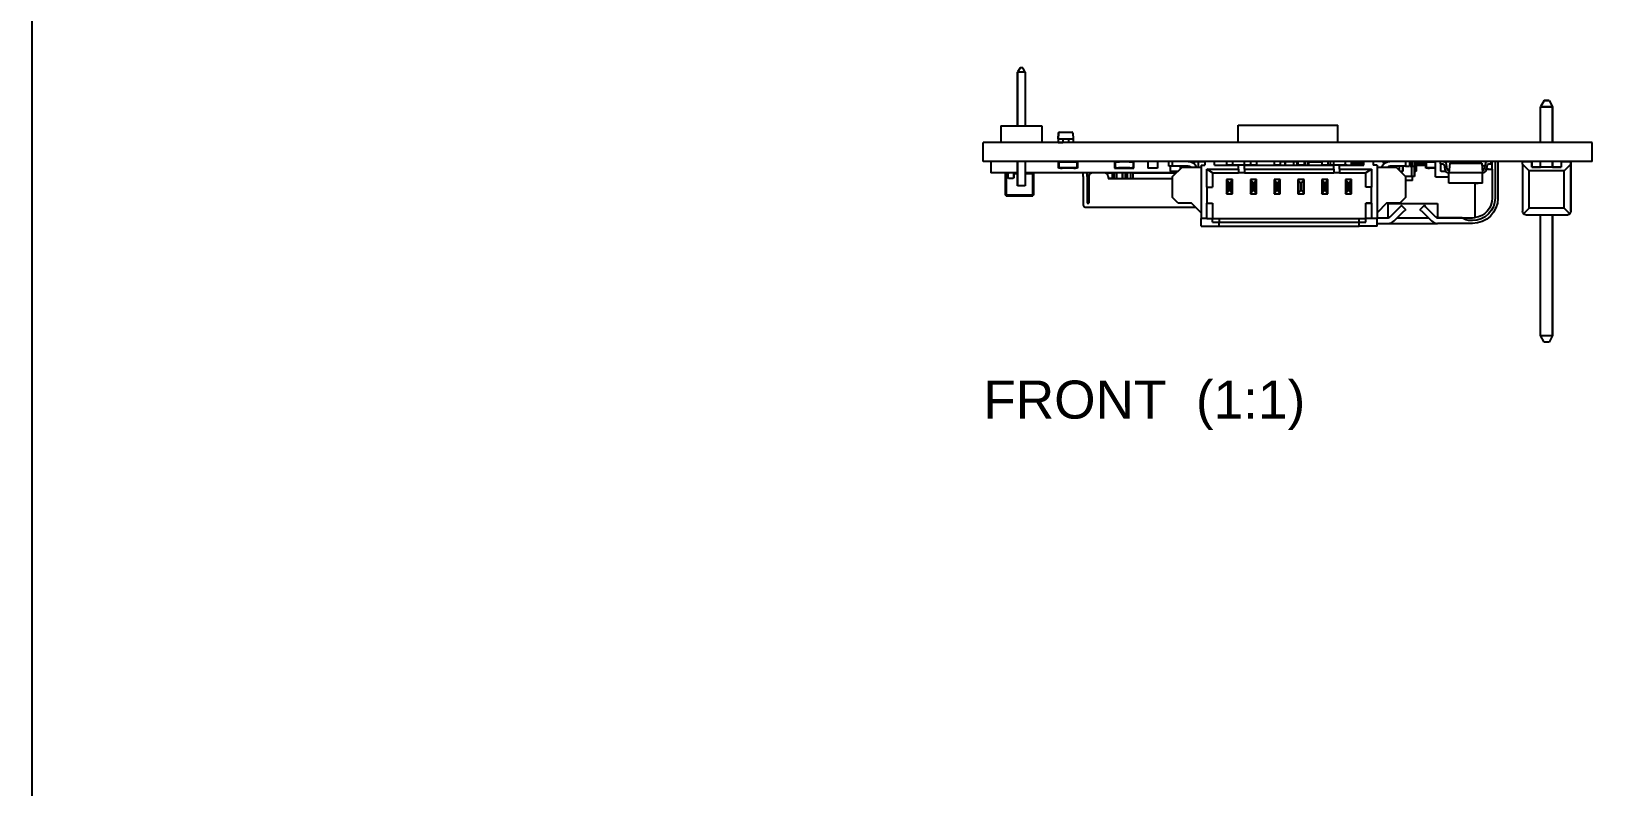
# Model space of a CAD drawing. Header units: millimetres. Extents: x -50 to 227, y -72 to 118.
# Drawn here: x -50 to 33.5, y -14 to 25.6 of the extents above; entities that cross this region are included whole.
import ezdxf

# ---------------------------------------------------------------- set-up
doc = ezdxf.new("R2010")
doc.units = ezdxf.units.MM
for name, color, linetype in [('LABELS', 7, 'Continuous'), ('SHEET_A4', 7, 'Continuous'), ('VISIBLE', 7, 'Continuous')]:
    doc.layers.add(name, color=color, linetype=linetype)
doc.styles.get("Standard").update_dxf_attribs({"font": 'arial.ttf'})

msp = doc.modelspace()

# ---------------------------------------------------------------- linework, layer by layer
at = {"layer": 'SHEET_A4'}
msp.add_lwpolyline([(-50, -72), (227, -72), (227, 118), (-50, 118)], close=True, dxfattribs=at)
at = {"layer": 'VISIBLE'}
for points in [[(1.928, 23.678), (1.796, 23.449)], [(1.928, 23.678), (1.796, 23.449)], [(1.928, 23.678), (1.796, 23.449)], [(1.928, 23.678), (1.796, 23.449)], [(1.928, 23.678), (1.796, 23.449)], [(1.928, 23.678), (1.796, 23.449)], [(1.928, 23.678), (1.796, 23.449)], [(1.928, 23.678), (1.796, 23.449)], [(1.928, 23.678), (1.796, 23.449)], [(1.796, 23.449), (1.796, 20.63)], [(1.796, 23.449), (1.796, 20.63)], [(1.796, 23.449), (1.796, 20.63)], [(1.796, 23.449), (1.796, 20.63)], [(1.796, 23.449), (1.796, 20.63)], [(1.796, 23.449), (1.796, 20.63)], [(1.796, 23.449), (1.796, 20.63)], [(1.796, 23.449), (1.796, 20.63)], [(1.796, 20.63), (1.796, 23.449)], [(2.203, 23.449), (1.796, 23.449)], [(1.796, 23.449), (1.796, 23.449)], [(2.071, 23.678), (1.928, 23.678)], [(2.203, 23.449), (2.071, 23.678)], [(2.203, 23.449), (2.203, 20.63)], [(29.475, 21.965), (29.285, 21.625)], [(29.475, 21.965), (29.725, 21.965)], [(29.475, 21.965), (29.725, 21.965)], [(29.475, 21.965), (29.725, 21.965)], [(29.475, 21.965), (29.725, 21.965)], [(29.475, 21.965), (29.725, 21.965)], [(29.475, 21.965), (29.725, 21.965)], [(29.475, 21.965), (29.725, 21.965)], [(29.725, 21.965), (29.475, 21.965)], [(29.725, 21.965), (29.915, 21.625)], [(29.285, 21.625), (29.285, 21.625)], [(29.285, 21.625), (29.915, 21.625)], [(29.285, 21.625), (29.285, 21.625)], [(29.285, 21.625), (29.285, 21.625)], [(29.285, 21.625), (29.915, 21.625)], [(29.285, 21.625), (29.285, 21.625)], [(29.285, 21.625), (29.285, 21.625)], [(29.285, 21.625), (29.285, 21.625)], [(29.285, 21.625), (29.285, 21.625)], [(29.285, 21.625), (29.285, 21.625)], [(29.285, 21.625), (29.285, 21.625)], [(29.285, 21.625), (29.285, 21.625)], [(29.285, 21.625), (29.285, 21.625)], [(29.285, 21.625), (29.285, 21.625)], [(29.285, 21.625), (29.285, 21.625)], [(29.285, 21.625), (29.915, 21.625)], [(29.285, 21.625), (29.285, 21.625)], [(29.285, 19.766), (29.285, 21.625)], [(29.285, 21.625), (29.285, 21.625)], [(29.285, 21.625), (29.285, 21.625)], [(29.915, 21.625), (29.285, 21.625)], [(29.915, 21.625), (29.915, 21.625)], [(29.915, 19.766), (29.915, 21.625)], [(29.915, 19.766), (29.915, 21.625)], [(29.915, 21.625), (29.915, 21.625)], [(29.915, 19.766), (29.915, 21.625)], [(29.915, 19.766), (29.915, 21.625)], [(29.915, 21.625), (29.915, 21.625)], [(29.915, 19.766), (29.915, 21.625)], [(29.915, 19.766), (29.915, 21.625)], [(29.915, 21.625), (29.915, 21.625)], [(29.915, 19.766), (29.915, 21.625)], [(29.915, 19.766), (29.915, 21.625)], [(29.915, 21.625), (29.915, 21.625)], [(29.915, 19.766), (29.915, 21.625)], [(29.915, 19.766), (29.915, 21.625)], [(29.915, 21.625), (29.915, 21.625)], [(29.915, 19.766), (29.915, 21.625)], [(29.915, 19.766), (29.915, 21.625)], [(29.915, 21.625), (29.915, 21.625)], [(29.915, 19.766), (29.915, 21.625)], [(29.915, 19.766), (29.915, 21.625)], [(29.915, 21.625), (29.915, 19.766)], [(29.915, 21.625), (29.915, 21.625)], [(29.915, 21.625), (29.915, 19.766)], [(0.92, 20.63), (3.079, 20.63)], [(0.92, 20.63), (0.92, 19.766)], [(3.079, 20.63), (3.079, 19.766)], [(3.952, 20.25), (3.925, 19.946)], [(3.925, 19.946), (3.952, 20.25)], [(4.001, 20.296), (3.968, 20.283), (3.952, 20.25)], [(3.952, 20.25), (3.968, 20.283), (4.001, 20.296)], [(4.001, 20.296), (4.649, 20.296)], [(4.698, 20.25), (4.682, 20.283), (4.649, 20.296)], [(4.698, 20.25), (4.725, 19.946)], [(13.391, 19.766), (13.391, 20.666)], [(13.391, 20.666), (13.391, 20.666)], [(13.391, 20.666), (18.625, 20.666)], [(18.625, 19.766), (18.625, 20.666)], [(0, 18.765), (0, 19.766)], [(32, 19.766), (0, 19.766)], [(3.925, 19.946), (4.075, 19.946)], [(3.925, 19.946), (3.925, 19.766)], [(3.925, 19.766), (3.975, 19.766)], [(3.975, 19.766), (4.075, 19.766)], [(4.075, 19.946), (4.175, 19.946)], [(4.075, 19.766), (4.175, 19.766)], [(4.175, 19.946), (4.175, 19.766)], [(4.175, 19.946), (4.179, 19.946), (4.19, 19.946), (4.208, 19.946), (4.231, 19.946), (4.26, 19.946), (4.292, 19.946), (4.325, 19.946), (4.358, 19.946), (4.39, 19.946), (4.418, 19.946), (4.442, 19.946), (4.46, 19.946), (4.471, 19.946), (4.475, 19.946)], [(4.475, 19.946), (4.575, 19.946)], [(4.475, 19.946), (4.475, 19.766)], [(4.575, 19.946), (4.725, 19.946)], [(4.725, 19.946), (4.725, 19.766)], [(4.725, 19.946), (4.725, 19.946)], [(32, 18.765), (32, 19.766)], [(32, 18.765), (0, 18.765)], [(0.395, 18.765), (0.395, 18.165)], [(1.796, 18.765), (1.796, 17.48)], [(1.796, 18.765), (1.796, 17.48)], [(1.796, 18.765), (1.796, 17.48)], [(1.796, 18.765), (1.796, 17.48)], [(1.796, 18.765), (1.796, 17.48)], [(1.796, 18.765), (1.796, 17.48)], [(1.796, 18.765), (1.796, 17.48)], [(1.796, 18.765), (1.796, 17.48)], [(1.796, 17.48), (1.796, 18.765)], [(2.203, 18.765), (2.203, 17.48)], [(3.95, 18.415), (3.95, 18.765)], [(3.95, 18.765), (4.2, 18.765)], [(4.05, 18.415), (3.95, 18.415)], [(3.97, 18.435), (3.97, 18.745)], [(3.97, 18.745), (4.93, 18.745)], [(4.2, 18.745), (3.97, 18.745)], [(3.97, 18.745), (3.97, 18.435)], [(4.93, 18.435), (3.97, 18.435)], [(3.97, 18.435), (4.05, 18.435)], [(4.05, 18.435), (4.05, 18.415)], [(4.05, 18.415), (4.15, 18.415)], [(4.15, 18.435), (4.75, 18.435)], [(4.15, 18.435), (4.15, 18.415)], [(4.75, 18.415), (4.15, 18.415)], [(4.2, 18.765), (4.2, 18.745)], [(4.7, 18.765), (4.95, 18.765)], [(4.7, 18.745), (4.7, 18.765)], [(4.93, 18.745), (4.7, 18.745)], [(4.75, 18.435), (4.75, 18.415)], [(4.75, 18.415), (4.85, 18.415)], [(4.85, 18.435), (4.93, 18.435)], [(4.85, 18.435), (4.85, 18.415)], [(4.95, 18.415), (4.85, 18.415)], [(4.93, 18.745), (4.93, 18.435)], [(4.93, 18.435), (4.93, 18.745)], [(4.95, 18.765), (4.95, 18.415)], [(6.905, 18.765), (6.9, 18.765)], [(6.9, 18.765), (6.9, 18.415)], [(6.9, 18.415), (6.905, 18.415)], [(7.155, 18.765), (6.905, 18.765)], [(6.905, 18.765), (6.905, 18.415)], [(6.905, 18.415), (7.005, 18.415)], [(7.885, 18.745), (6.925, 18.745)], [(6.925, 18.745), (6.925, 18.435)], [(6.925, 18.435), (6.925, 18.745)], [(6.925, 18.745), (7.155, 18.745)], [(6.925, 18.435), (7.885, 18.435)], [(7.005, 18.435), (6.925, 18.435)], [(7.005, 18.435), (7.005, 18.415)], [(7.005, 18.435), (7.005, 18.415)], [(7.005, 18.415), (7.105, 18.415)], [(7.1, 18.415), (7.105, 18.415)], [(7.705, 18.435), (7.105, 18.435)], [(7.105, 18.435), (7.105, 18.415)], [(7.105, 18.415), (7.705, 18.415)], [(7.155, 18.745), (7.155, 18.765)], [(7.655, 18.765), (7.65, 18.765)], [(7.65, 18.765), (7.65, 18.745)], [(7.905, 18.765), (7.655, 18.765)], [(7.655, 18.765), (7.655, 18.745)], [(7.655, 18.745), (7.885, 18.745)], [(7.705, 18.435), (7.705, 18.415)], [(7.705, 18.435), (7.705, 18.415)], [(7.705, 18.415), (7.805, 18.415)], [(7.8, 18.415), (7.805, 18.415)], [(7.805, 18.435), (7.805, 18.415)], [(7.885, 18.435), (7.805, 18.435)], [(7.805, 18.415), (7.905, 18.415)], [(7.885, 18.435), (7.885, 18.745)], [(7.885, 18.745), (7.885, 18.435)], [(7.905, 18.415), (7.905, 18.765)], [(8.65, 18.765), (8.65, 18.415)], [(9.15, 18.765), (8.65, 18.765)], [(9.15, 18.415), (8.65, 18.415)], [(9.15, 18.765), (9.15, 18.745)], [(9.15, 18.765), (9.15, 18.415)], [(9.15, 18.745), (9.15, 18.435)], [(9.15, 18.435), (9.15, 18.415)], [(9.15, 18.435), (9.15, 18.415)], [(9.742, 18.515), (9.742, 18.765)], [(9.942, 18.515), (9.742, 18.515)], [(9.838, 18.253), (9.838, 18.515)], [(9.942, 18.515), (9.942, 18.765)], [(10.767, 18.515), (9.942, 18.515)], [(9.942, 17.965), (10.442, 18.465)], [(10.362, 18.385), (10.362, 18.515)], [(10.362, 18.515), (10.362, 18.385)], [(10.362, 18.515), (10.362, 18.385)], [(10.362, 18.385), (10.362, 18.515)], [(10.442, 18.465), (11.442, 18.465)], [(10.9, 18.465), (10.838, 18.502), (10.767, 18.515)], [(10.768, 18.765), (10.904, 18.744), (11.028, 18.682), (11.126, 18.587), (11.192, 18.465)], [(11.112, 18.765), (11.1, 18.753)], [(11.1, 18.618), (11.1, 18.753)], [(11.288, 18.765), (11.112, 18.765)], [(11.112, 18.765), (11.288, 18.765)], [(11.288, 18.765), (11.3, 18.753)], [(11.3, 18.753), (11.288, 18.765)], [(11.3, 18.753), (11.642, 18.753)], [(11.3, 18.465), (11.3, 18.753)], [(11.442, 18.565), (11.442, 15.765)], [(11.442, 18.565), (11.642, 18.565)], [(11.642, 18.765), (11.642, 18.565)], [(11.742, 17.415), (11.742, 18.365)], [(12.042, 18.165), (11.742, 18.365)], [(11.742, 18.365), (13.417, 18.365)], [(12.782, 18.765), (12.142, 18.765)], [(12.142, 18.565), (12.142, 18.765)], [(12.142, 18.565), (13.417, 18.565)], [(12.35, 18.765), (12.35, 18.765)], [(12.35, 18.765), (12.35, 18.765)], [(12.35, 18.765), (12.35, 18.765)], [(12.782, 18.765), (12.782, 18.565)], [(12.782, 18.565), (12.782, 18.565)], [(13.102, 18.565), (12.782, 18.565)], [(14.117, 18.565), (13.017, 18.565)], [(13.017, 18.565), (13.017, 18.565)], [(13.725, 18.765), (13.102, 18.765)], [(13.102, 18.765), (13.102, 18.565)], [(13.417, 18.365), (13.417, 18.565)], [(13.417, 18.365), (13.417, 18.165)], [(13.717, 18.365), (13.717, 18.565)], [(13.717, 18.565), (18.417, 18.565)], [(13.717, 18.365), (18.417, 18.365)], [(13.717, 18.365), (13.717, 18.165)], [(13.725, 18.565), (13.725, 18.765)], [(13.725, 18.565), (13.725, 18.765)], [(14.032, 18.765), (14.032, 18.565)], [(14.352, 18.565), (14.032, 18.565)], [(14.117, 18.565), (14.117, 18.565)], [(14.352, 18.765), (14.352, 18.565)], [(14.352, 18.565), (14.352, 18.565)], [(15.282, 18.765), (15.282, 18.565)], [(15.282, 18.565), (15.282, 18.565)], [(15.602, 18.565), (15.282, 18.565)], [(15.602, 18.765), (15.85, 18.765)], [(15.85, 18.765), (15.602, 18.765)], [(15.602, 18.765), (15.602, 18.565)], [(15.602, 18.565), (15.602, 18.565)], [(15.85, 18.765), (15.862, 18.753)], [(15.85, 18.765), (15.862, 18.753)], [(15.862, 18.753), (15.85, 18.765)], [(15.862, 18.753), (15.85, 18.765)], [(15.862, 18.753), (15.862, 18.565)], [(15.862, 18.565), (15.862, 18.753)], [(15.862, 18.565), (15.862, 18.753)], [(15.862, 18.753), (15.862, 18.565)], [(15.862, 18.753), (16.3, 18.753)], [(16.125, 18.765), (16.375, 18.765)], [(16.125, 18.753), (16.125, 18.765)], [(16.262, 18.765), (16.25, 18.753)], [(16.25, 18.753), (16.262, 18.765)], [(16.262, 18.765), (16.438, 18.765)], [(16.312, 18.765), (16.3, 18.753)], [(16.3, 18.753), (16.3, 18.565)], [(16.488, 18.765), (16.312, 18.765)], [(16.312, 18.765), (16.488, 18.765)], [(16.488, 18.765), (16.312, 18.765)], [(16.312, 18.765), (16.488, 18.765)], [(16.438, 18.765), (16.438, 18.765)], [(16.488, 18.765), (16.5, 18.753)], [(16.5, 18.753), (16.488, 18.765)], [(16.488, 18.765), (16.5, 18.753)], [(16.5, 18.753), (16.488, 18.765)], [(16.5, 18.565), (16.5, 18.753)], [(16.5, 18.753), (16.5, 18.565)], [(16.5, 18.565), (16.5, 18.753)], [(16.5, 18.753), (16.5, 18.565)], [(16.532, 18.765), (16.532, 18.565)], [(16.532, 18.565), (16.532, 18.565)], [(16.852, 18.565), (16.532, 18.565)], [(16.852, 18.765), (16.852, 18.565)], [(16.852, 18.565), (16.852, 18.565)], [(16.9, 18.765), (16.9, 18.565)], [(16.905, 18.765), (16.905, 18.565)], [(17.075, 18.565), (17.075, 18.765)], [(17.075, 18.765), (17.325, 18.765)], [(17.095, 18.565), (17.095, 18.745)], [(17.095, 18.745), (17.782, 18.745)], [(17.325, 18.745), (17.095, 18.745)], [(17.095, 18.745), (17.095, 18.565)], [(17.325, 18.765), (17.325, 18.745)], [(17.35, 18.765), (17.325, 18.765)], [(17.35, 18.745), (17.35, 18.765)], [(17.782, 18.765), (17.782, 18.565)], [(17.782, 18.565), (17.782, 18.565)], [(18.102, 18.565), (17.782, 18.565)], [(19.117, 18.565), (18.017, 18.565)], [(18.017, 18.565), (18.017, 18.565)], [(18.102, 18.765), (18.102, 18.565)], [(18.25, 18.565), (18.25, 18.765)], [(18.4, 18.765), (18.4, 18.565)], [(18.417, 18.365), (18.417, 18.565)], [(18.417, 18.365), (18.417, 18.165)], [(18.717, 18.365), (18.717, 18.565)], [(18.717, 18.565), (19.992, 18.565)], [(18.717, 18.365), (20.392, 18.365)], [(18.717, 18.365), (18.717, 18.165)], [(18.924, 18.565), (19.032, 18.604)], [(19.032, 18.604), (18.924, 18.565)], [(19.032, 18.565), (19.032, 18.765)], [(19.032, 18.565), (19.352, 18.565)], [(19.117, 18.565), (19.117, 18.565)], [(19.352, 18.565), (19.352, 18.765)], [(19.352, 18.663), (19.43, 18.665)], [(19.43, 18.665), (19.352, 18.663)], [(19.352, 18.565), (19.352, 18.565)], [(19.52, 18.665), (19.43, 18.665)], [(19.43, 18.665), (19.52, 18.665)], [(19.992, 18.765), (19.52, 18.765)], [(19.52, 18.765), (19.52, 18.715)], [(19.992, 18.715), (19.52, 18.715)], [(19.52, 18.715), (19.52, 18.615)], [(19.992, 18.615), (19.52, 18.615)], [(19.52, 18.615), (19.52, 18.565)], [(19.992, 18.565), (19.992, 18.765)], [(20.392, 18.365), (20.092, 18.165)], [(20.392, 18.365), (20.392, 17.415)], [(21.062, 18.765), (20.492, 18.765)], [(20.65, 18.765), (20.492, 18.765)], [(20.95, 18.765), (20.492, 18.765)], [(20.492, 18.765), (20.492, 18.565)], [(20.692, 18.565), (20.492, 18.565)], [(20.95, 18.765), (20.65, 18.765)], [(20.692, 18.565), (20.692, 15.765)], [(20.692, 18.465), (21.692, 18.465)], [(20.943, 18.465), (21.008, 18.587), (21.107, 18.682), (21.23, 18.744), (21.366, 18.765)], [(20.95, 18.765), (21.175, 18.765)], [(20.95, 18.765), (21.062, 18.765)], [(20.95, 18.765), (20.95, 18.765)], [(21.062, 18.765), (21.05, 18.753)], [(21.05, 18.753), (21.062, 18.765)], [(21.05, 18.634), (21.05, 18.753)], [(21.062, 18.765), (21.238, 18.765)], [(21.25, 18.765), (21.175, 18.765)], [(21.175, 18.765), (21.175, 18.765)], [(21.175, 18.765), (21.175, 18.765)], [(21.175, 18.765), (21.175, 18.765)], [(21.175, 18.765), (21.175, 18.765)], [(21.367, 18.515), (21.297, 18.502), (21.235, 18.465)], [(21.366, 18.765), (21.238, 18.765)], [(21.238, 18.765), (21.25, 18.753)], [(21.25, 18.753), (21.238, 18.765)], [(21.33, 18.765), (21.25, 18.765)], [(21.264, 18.753), (21.25, 18.753)], [(21.25, 18.75), (21.25, 18.753)], [(21.25, 18.465), (21.25, 18.477)], [(22.192, 18.515), (21.367, 18.515)], [(21.692, 18.465), (22.192, 17.965)], [(21.85, 18.515), (21.85, 18.308)], [(22.05, 18.515), (22.05, 18.253)], [(22.05, 18.253), (22.05, 18.515)], [(22.192, 18.765), (22.192, 18.515)], [(22.192, 18.515), (22.392, 18.515)], [(22.425, 18.765), (22.392, 18.765)], [(22.55, 18.765), (22.392, 18.765)], [(22.448, 18.765), (22.392, 18.765)], [(22.392, 18.765), (22.392, 18.515)], [(22.425, 18.515), (22.425, 18.765)], [(22.448, 18.765), (22.425, 18.765)], [(22.525, 18.765), (22.425, 18.765)], [(22.425, 18.765), (22.425, 18.515)], [(22.425, 18.765), (22.448, 18.765)], [(22.425, 18.515), (22.525, 18.515)], [(22.425, 18.515), (22.525, 18.515)], [(22.525, 18.765), (22.525, 18.515)], [(22.65, 18.765), (22.561, 18.765), (22.525, 18.765)], [(22.525, 17.965), (22.525, 18.515)], [(22.525, 18.515), (22.561, 18.515), (22.65, 18.515)], [(22.525, 18.515), (22.561, 18.515), (22.65, 18.515)], [(22.65, 18.765), (22.55, 18.765)], [(22.55, 18.765), (22.55, 18.765)], [(22.65, 18.765), (22.725, 18.765)], [(22.725, 18.765), (22.65, 18.765)], [(22.65, 18.515), (22.65, 18.765)], [(22.65, 18.765), (22.65, 18.515)], [(22.65, 18.765), (22.65, 18.515)], [(22.65, 18.765), (22.65, 18.515)], [(22.65, 18.515), (22.65, 17.965)], [(22.65, 17.965), (22.65, 18.515)], [(22.737, 18.753), (22.725, 18.765)], [(22.737, 18.753), (22.725, 18.765)], [(22.725, 18.765), (22.737, 18.753)], [(22.725, 18.765), (22.737, 18.753)], [(22.737, 18.253), (22.737, 18.753)], [(22.737, 18.753), (22.737, 18.253)], [(22.737, 18.753), (22.737, 18.253)], [(22.737, 18.253), (22.737, 18.753)], [(22.737, 18.665), (22.82, 18.665)], [(22.793, 18.665), (22.737, 18.665)], [(22.793, 18.665), (22.737, 18.665)], [(22.786, 18.665), (22.737, 18.665)], [(22.786, 18.665), (22.737, 18.665)], [(22.82, 18.565), (22.737, 18.565)], [(22.786, 18.665), (22.82, 18.665)], [(22.82, 18.665), (22.786, 18.665)], [(22.786, 18.665), (22.82, 18.665)], [(22.82, 18.665), (22.786, 18.665)], [(22.793, 18.665), (22.82, 18.665)], [(22.82, 18.665), (22.793, 18.665)], [(22.793, 18.665), (22.82, 18.665)], [(22.82, 18.665), (22.793, 18.665)], [(22.82, 18.765), (23.25, 18.765)], [(22.82, 18.765), (22.82, 18.715)], [(22.82, 18.715), (23.25, 18.715)], [(22.82, 18.715), (22.82, 18.615)], [(22.82, 18.615), (23.25, 18.615)], [(22.82, 18.615), (22.82, 18.565)], [(22.82, 18.565), (23.25, 18.565)], [(23.25, 18.415), (23.25, 18.765)], [(23.25, 18.765), (23.5, 18.765)], [(23.35, 18.415), (23.25, 18.415)], [(23.27, 18.435), (23.27, 18.745)], [(23.27, 18.745), (23.763, 18.745)], [(23.5, 18.745), (23.27, 18.745)], [(23.27, 18.745), (23.27, 18.435)], [(23.763, 18.435), (23.27, 18.435)], [(23.27, 18.435), (23.35, 18.435)], [(23.35, 18.435), (23.35, 18.415)], [(23.35, 18.415), (23.45, 18.415)], [(23.45, 18.435), (23.763, 18.435)], [(23.45, 18.435), (23.45, 18.415)], [(23.763, 18.415), (23.45, 18.415)], [(23.5, 18.765), (23.5, 18.745)], [(23.763, 18.753), (23.775, 18.765)], [(23.763, 18.753), (23.775, 18.765)], [(23.775, 18.765), (23.763, 18.753)], [(23.775, 18.765), (23.763, 18.753)], [(23.763, 17.953), (23.763, 18.753)], [(24.013, 18.765), (24.013, 18.64)], [(24.141, 18.765), (24.013, 18.765)], [(24.013, 18.64), (24.141, 18.64)], [(24.038, 18.253), (24.038, 18.64)], [(24.05, 18.765), (24.05, 18.765)], [(24.05, 18.765), (24.05, 18.765)], [(24.338, 18.6), (24.314, 18.665), (24.269, 18.718), (24.209, 18.753), (24.141, 18.765)], [(24.141, 18.765), (24.55, 18.765)], [(24.55, 18.765), (24.141, 18.765)], [(24.141, 18.64), (24.189, 18.623), (24.214, 18.578)], [(24.214, 18.578), (24.258, 18.331)], [(24.381, 18.352), (24.338, 18.6)], [(24.506, 18.665), (24.463, 18.165)], [(24.506, 18.665), (26.194, 18.665)], [(24.55, 18.765), (24.575, 18.765)], [(24.575, 18.765), (24.55, 18.765)], [(24.55, 18.765), (24.562, 18.753)], [(24.55, 18.765), (24.562, 18.753)], [(24.562, 18.753), (24.55, 18.765)], [(24.562, 18.753), (24.55, 18.765)], [(24.562, 18.753), (24.562, 18.665)], [(24.562, 18.665), (24.562, 18.753)], [(24.562, 18.665), (24.562, 18.753)], [(24.562, 18.753), (24.562, 18.665)], [(24.575, 18.765), (24.712, 18.765)], [(24.575, 18.765), (24.587, 18.753)], [(24.575, 18.765), (24.587, 18.753)], [(24.587, 18.753), (24.575, 18.765)], [(24.587, 18.753), (24.575, 18.765)], [(24.587, 18.753), (24.587, 18.665)], [(24.587, 18.665), (24.587, 18.753)], [(24.587, 18.665), (24.587, 18.753)], [(24.587, 18.753), (24.587, 18.665)], [(24.712, 18.765), (24.7, 18.753)], [(24.7, 18.753), (24.712, 18.765)], [(24.7, 18.665), (24.7, 18.753)], [(24.712, 18.765), (24.888, 18.765)], [(24.72, 18.765), (24.72, 18.765)], [(24.888, 18.765), (25.39, 18.765)], [(24.888, 18.765), (24.9, 18.753)], [(24.9, 18.753), (24.888, 18.765)], [(25.5, 18.753), (24.9, 18.753)], [(24.9, 18.665), (24.9, 18.753)], [(25.02, 18.765), (25.39, 18.765)], [(25.391, 18.753), (25.39, 18.765)], [(25.39, 18.765), (25.6, 18.765)], [(25.391, 18.753), (25.39, 18.765)], [(25.512, 18.765), (25.5, 18.753)], [(25.5, 18.753), (25.512, 18.765)], [(25.5, 18.753), (25.5, 18.665)], [(25.512, 18.765), (25.688, 18.765)], [(25.6, 18.765), (25.62, 18.765)], [(25.7, 18.753), (25.688, 18.765)], [(25.688, 18.765), (25.7, 18.753)], [(25.7, 18.753), (25.7, 18.665)], [(25.7, 18.665), (25.7, 18.753)], [(25.7, 18.665), (25.71, 18.665)], [(25.7, 18.665), (25.71, 18.665)], [(25.711, 18.665), (25.71, 18.665)], [(25.711, 18.665), (25.71, 18.665)], [(26.194, 18.665), (26.238, 18.165)], [(26.346, 18.504), (26.202, 18.571)], [(26.346, 18.504), (26.202, 18.571)], [(26.22, 18.365), (26.321, 18.365)], [(26.363, 18.6), (26.319, 18.352)], [(26.56, 18.765), (26.491, 18.753), (26.431, 18.718), (26.386, 18.665), (26.363, 18.6)], [(26.442, 18.331), (26.486, 18.578)], [(26.448, 18.365), (26.74, 18.365)], [(26.551, 18.365), (26.46, 18.434)], [(26.551, 18.365), (26.46, 18.434)], [(26.486, 18.578), (26.511, 18.623), (26.56, 18.64)], [(26.688, 18.765), (26.56, 18.765)], [(26.56, 18.64), (26.688, 18.64)], [(26.688, 18.64), (26.688, 18.765)], [(26.74, 18.365), (26.74, 18.765)], [(26.74, 18.365), (26.74, 16.835)], [(26.89, 18.765), (26.89, 16.835)], [(27.04, 18.765), (27.04, 16.835)], [(28.33, 18.764), (28.83, 18.764)], [(28.33, 18.764), (28.33, 18.764)], [(28.33, 18.764), (28.33, 18.764)], [(28.33, 18.764), (28.83, 18.764)], [(28.33, 18.764), (28.83, 18.764)], [(28.33, 18.764), (28.33, 18.764)], [(28.33, 18.764), (28.33, 18.764)], [(28.33, 18.764), (28.83, 18.764)], [(28.33, 18.764), (28.83, 18.764)], [(28.33, 18.764), (28.33, 18.764)], [(28.33, 18.764), (28.33, 18.764)], [(28.33, 18.764), (28.83, 18.764)], [(28.33, 18.764), (28.33, 18.764)], [(28.83, 18.764), (28.33, 18.764)], [(28.83, 18.764), (28.33, 18.764)], [(28.33, 18.764), (28.83, 18.764)], [(28.33, 18.764), (28.33, 18.764)], [(28.33, 18.764), (28.33, 18.764)], [(28.33, 18.764), (28.83, 18.764)], [(28.33, 18.764), (28.83, 18.764)], [(28.33, 18.764), (28.33, 18.764)], [(28.33, 18.764), (28.33, 18.764)], [(28.33, 18.764), (28.83, 18.764)], [(28.33, 18.764), (28.83, 18.764)], [(28.33, 18.764), (28.33, 18.764)], [(28.33, 18.764), (28.33, 18.764)], [(28.33, 18.764), (28.83, 18.764)], [(28.33, 18.621), (28.33, 18.764)], [(28.33, 18.764), (28.33, 18.764)], [(28.83, 18.764), (28.33, 18.764)], [(28.83, 18.764), (28.33, 18.764)], [(28.676, 18.275), (28.33, 18.621)], [(28.33, 18.621), (28.33, 18.465), (28.33, 16.138)], [(28.83, 18.764), (28.83, 18.465)], [(28.83, 18.764), (28.83, 18.764)], [(28.83, 18.764), (28.83, 18.465)], [(28.83, 18.764), (28.83, 18.465)], [(28.83, 18.764), (28.83, 18.764)], [(28.83, 18.764), (28.83, 18.465)], [(28.83, 18.764), (28.83, 18.465)], [(28.83, 18.764), (28.83, 18.764)], [(28.83, 18.764), (28.83, 18.465)], [(28.83, 18.465), (28.83, 18.764)], [(28.83, 18.764), (28.83, 18.764)], [(28.83, 18.465), (28.83, 18.764)], [(28.83, 18.764), (28.83, 18.465)], [(28.83, 18.764), (28.83, 18.764)], [(28.83, 18.764), (28.83, 18.465)], [(28.83, 18.764), (28.83, 18.465)], [(28.83, 18.764), (28.83, 18.764)], [(28.83, 18.764), (28.83, 18.465)], [(28.83, 18.764), (28.83, 18.465)], [(28.83, 18.764), (28.83, 18.764)], [(28.83, 18.764), (28.83, 18.465)], [(28.83, 18.465), (28.83, 18.764)], [(28.83, 18.764), (28.83, 18.764)], [(28.83, 18.465), (28.83, 18.764)], [(29.285, 18.465), (28.83, 18.465)], [(28.83, 18.465), (28.83, 18.465)], [(28.83, 18.465), (29.285, 18.465)], [(29.285, 18.465), (28.83, 18.465)], [(28.83, 18.465), (28.83, 18.465)], [(28.83, 18.465), (29.285, 18.465)], [(29.285, 18.465), (28.83, 18.465)], [(28.83, 18.465), (28.83, 18.465)], [(28.83, 18.465), (29.285, 18.465)], [(29.285, 18.465), (28.83, 18.465)], [(28.83, 18.465), (28.83, 18.465)], [(28.83, 18.465), (29.285, 18.465)], [(29.285, 18.465), (28.83, 18.465)], [(28.83, 18.465), (28.83, 18.465)], [(28.83, 18.465), (29.285, 18.465)], [(29.285, 18.465), (28.83, 18.465)], [(28.83, 18.465), (28.83, 18.465)], [(28.83, 18.465), (29.285, 18.465)], [(29.285, 18.465), (28.83, 18.465)], [(28.83, 18.465), (28.83, 18.465)], [(28.83, 18.465), (29.285, 18.465)], [(30.37, 18.465), (28.83, 18.465)], [(28.83, 18.465), (28.83, 18.465)], [(28.83, 18.465), (29.285, 18.465)], [(29.285, 18.465), (29.285, 18.765)], [(29.915, 18.465), (29.285, 18.465)], [(29.285, 18.465), (29.285, 18.465)], [(29.915, 18.465), (29.915, 18.765)], [(29.915, 18.465), (29.915, 18.765)], [(29.915, 18.465), (29.915, 18.765)], [(29.915, 18.465), (29.915, 18.765)], [(29.915, 18.465), (29.915, 18.765)], [(29.915, 18.465), (29.915, 18.765)], [(29.915, 18.465), (29.915, 18.765)], [(29.915, 18.465), (29.915, 18.765)], [(29.915, 18.465), (29.915, 18.765)], [(29.915, 18.465), (29.915, 18.765)], [(29.915, 18.465), (29.915, 18.765)], [(29.915, 18.465), (29.915, 18.765)], [(29.915, 18.465), (29.915, 18.765)], [(29.915, 18.465), (29.915, 18.765)], [(29.915, 18.765), (29.915, 18.465)], [(29.915, 18.765), (29.915, 18.465)], [(29.915, 18.465), (29.915, 18.465)], [(29.915, 18.465), (29.915, 18.465)], [(30.37, 18.465), (29.915, 18.465)], [(29.915, 18.465), (30.37, 18.465)], [(29.915, 18.465), (29.915, 18.465)], [(29.915, 18.465), (29.915, 18.465)], [(30.37, 18.465), (29.915, 18.465)], [(29.915, 18.465), (30.37, 18.465)], [(29.915, 18.465), (29.915, 18.465)], [(29.915, 18.465), (29.915, 18.465)], [(30.37, 18.465), (29.915, 18.465)], [(29.915, 18.465), (30.37, 18.465)], [(30.37, 18.465), (29.915, 18.465)], [(29.915, 18.465), (30.37, 18.465)], [(29.915, 18.465), (29.915, 18.465)], [(29.915, 18.465), (29.915, 18.465)], [(29.915, 18.465), (29.915, 18.465)], [(29.915, 18.465), (29.915, 18.465)], [(30.37, 18.465), (29.915, 18.465)], [(29.915, 18.465), (30.37, 18.465)], [(29.915, 18.465), (29.915, 18.465)], [(29.915, 18.465), (29.915, 18.465)], [(30.37, 18.465), (29.915, 18.465)], [(29.915, 18.465), (30.37, 18.465)], [(29.915, 18.465), (29.915, 18.465)], [(29.915, 18.465), (29.915, 18.465)], [(30.37, 18.465), (29.915, 18.465)], [(29.915, 18.465), (30.37, 18.465)], [(29.915, 18.465), (30.37, 18.465)], [(29.915, 18.465), (29.915, 18.465)], [(29.915, 18.465), (29.915, 18.465)], [(30.37, 18.764), (30.37, 18.764)], [(30.37, 18.764), (30.87, 18.764)], [(30.37, 18.764), (30.37, 18.764)], [(30.37, 18.764), (30.37, 18.764)], [(30.37, 18.764), (30.87, 18.764)], [(30.37, 18.764), (30.37, 18.764)], [(30.37, 18.764), (30.87, 18.764)], [(30.37, 18.764), (30.37, 18.764)], [(30.37, 18.764), (30.37, 18.764)], [(30.37, 18.764), (30.87, 18.764)], [(30.37, 18.764), (30.37, 18.764)], [(30.37, 18.764), (30.87, 18.764)], [(30.37, 18.764), (30.37, 18.764)], [(30.37, 18.764), (30.37, 18.764)], [(30.37, 18.764), (30.87, 18.764)], [(30.87, 18.764), (30.37, 18.764)], [(30.87, 18.764), (30.37, 18.764)], [(30.37, 18.764), (30.37, 18.764)], [(30.37, 18.764), (30.37, 18.764)], [(30.37, 18.764), (30.87, 18.764)], [(30.37, 18.764), (30.37, 18.764)], [(30.37, 18.764), (30.37, 18.764)], [(30.37, 18.764), (30.87, 18.764)], [(30.37, 18.764), (30.37, 18.764)], [(30.37, 18.764), (30.87, 18.764)], [(30.37, 18.764), (30.37, 18.764)], [(30.37, 18.764), (30.37, 18.764)], [(30.37, 18.764), (30.87, 18.764)], [(30.37, 18.764), (30.37, 18.764)], [(30.37, 18.764), (30.87, 18.764)], [(30.37, 18.764), (30.37, 18.764)], [(30.37, 18.764), (30.37, 18.764)], [(30.37, 18.764), (30.87, 18.764)], [(30.37, 18.764), (30.37, 18.465)], [(30.87, 18.764), (30.37, 18.764)], [(30.87, 18.764), (30.37, 18.764)], [(30.37, 18.764), (30.37, 18.764)], [(30.87, 18.621), (30.525, 18.275)], [(30.87, 18.764), (30.87, 18.621)], [(30.87, 18.764), (30.87, 18.764)], [(30.87, 18.621), (30.87, 18.764)], [(30.87, 18.764), (30.87, 18.621)], [(30.87, 18.764), (30.87, 18.764)], [(30.87, 18.621), (30.87, 18.764)], [(30.87, 18.764), (30.87, 18.621)], [(30.87, 18.764), (30.87, 18.764)], [(30.87, 18.621), (30.87, 18.764)], [(30.87, 18.621), (30.87, 18.764)], [(30.87, 18.764), (30.87, 18.764)], [(30.87, 18.764), (30.87, 18.621)], [(30.87, 18.764), (30.87, 18.621)], [(30.87, 18.764), (30.87, 18.764)], [(30.87, 18.621), (30.87, 18.764)], [(30.87, 18.764), (30.87, 18.621)], [(30.87, 18.764), (30.87, 18.764)], [(30.87, 18.621), (30.87, 18.764)], [(30.87, 18.764), (30.87, 18.621)], [(30.87, 18.764), (30.87, 18.764)], [(30.87, 18.621), (30.87, 18.764)], [(30.87, 18.621), (30.87, 18.764)], [(30.87, 18.764), (30.87, 18.764)], [(30.87, 18.764), (30.87, 18.621)], [(30.87, 18.621), (30.87, 18.465), (30.87, 16.138)], [(30.87, 18.621), (30.87, 18.465), (30.87, 16.138)], [(30.87, 18.621), (30.87, 18.465), (30.87, 16.138)], [(30.87, 18.621), (30.87, 18.465), (30.87, 16.138)], [(30.87, 18.621), (30.87, 18.465), (30.87, 16.138)], [(30.87, 18.621), (30.87, 18.465), (30.87, 16.138)], [(30.87, 16.138), (30.87, 18.465), (30.87, 18.621)], [(30.87, 16.138), (30.87, 18.465), (30.87, 18.621)], [(30.87, 18.621), (30.87, 18.621)], [(30.87, 18.621), (30.87, 18.465), (30.87, 16.138)], [(30.87, 18.621), (30.87, 18.465), (30.87, 16.138)], [(30.87, 18.621), (30.87, 18.465), (30.87, 16.138)], [(30.87, 18.621), (30.87, 18.465), (30.87, 16.138)], [(30.87, 18.621), (30.87, 18.465), (30.87, 16.138)], [(30.87, 18.621), (30.87, 18.465), (30.87, 16.138)], [(30.87, 16.138), (30.87, 18.465), (30.87, 18.621)], [(30.87, 16.138), (30.87, 18.465), (30.87, 18.621)], [(1.796, 18.165), (0.395, 18.165)], [(1.15, 18.11), (1.175, 18.135)], [(1.15, 18.11), (1.15, 17.01)], [(1.175, 18.135), (1.2, 18.16)], [(1.2, 18.11), (1.175, 18.135)], [(1.313, 18.16), (1.2, 18.16)], [(1.3, 18.11), (1.2, 18.11)], [(1.2, 18.11), (1.2, 17.01)], [(1.295, 18.165), (1.295, 18.16)], [(1.295, 18.16), (1.313, 18.16)], [(1.33, 18.165), (1.3, 18.135)], [(1.3, 18.135), (1.319, 18.163)], [(1.3, 17.895), (1.3, 18.135)], [(1.3, 17.895), (1.3, 18.135)], [(1.33, 17.865), (1.3, 17.895)], [(1.57, 17.865), (1.33, 17.865)], [(1.57, 18.165), (1.6, 18.135)], [(1.6, 17.895), (1.57, 17.865)], [(1.796, 18.16), (1.587, 18.16)], [(1.587, 18.16), (1.796, 18.16)], [(1.6, 18.135), (1.6, 17.895)], [(1.6, 17.895), (1.6, 18.135)], [(1.796, 18.11), (1.6, 18.11)], [(10.142, 18.165), (2.203, 18.165)], [(2.6, 18.16), (2.203, 18.16)], [(2.203, 18.16), (2.5, 18.16)], [(2.6, 18.11), (2.203, 18.11)], [(2.5, 18.165), (2.5, 18.16)], [(2.5, 18.165), (2.5, 18.16)], [(2.5, 18.16), (2.5, 18.16)], [(2.6, 18.16), (2.625, 18.135)], [(2.625, 18.135), (2.6, 18.11)], [(2.6, 17.01), (2.6, 18.11)], [(2.65, 18.11), (2.625, 18.135)], [(2.65, 17.01), (2.65, 18.11)], [(5.253, 17.965), (5.253, 18.165)], [(5.253, 17.965), (5.253, 16.465)], [(5.453, 17.965), (5.453, 18.165)], [(5.453, 18.165), (5.453, 17.965)], [(5.453, 18.165), (5.453, 17.865)], [(5.453, 17.965), (5.453, 18.165)], [(5.453, 18.165), (5.453, 17.965)], [(5.453, 17.965), (5.453, 16.565)], [(5.453, 17.965), (5.453, 17.865)], [(5.453, 17.865), (5.453, 17.165)], [(5.453, 17.865), (5.453, 17.865)], [(5.453, 17.865), (5.453, 17.865)], [(5.453, 17.865), (5.453, 17.865)], [(5.752, 18.165), (5.676, 18.15), (5.611, 18.106), (5.568, 18.042), (5.553, 17.965)], [(5.553, 17.965), (5.553, 16.565)], [(5.752, 18.165), (5.679, 18.151)], [(6.553, 17.965), (6.538, 18.042), (6.495, 18.106), (6.43, 18.15), (6.354, 18.165)], [(6.377, 18.164), (6.354, 18.165)], [(6.416, 18.155), (6.78, 18.155)], [(6.416, 18.155), (6.78, 18.155)], [(6.553, 17.965), (6.553, 17.865)], [(6.553, 17.875), (6.78, 17.875)], [(6.553, 17.865), (9.942, 17.865)], [(6.78, 17.895), (6.78, 18.148)], [(6.87, 18.135), (6.78, 18.135)], [(6.78, 17.865), (6.78, 17.895)], [(6.87, 18.165), (6.88, 18.155)], [(6.87, 18.165), (6.88, 18.158), (6.88, 18.156), (6.88, 18.155)], [(6.88, 18.155), (6.87, 18.145)], [(6.87, 17.865), (6.88, 17.875)], [(6.88, 17.895), (6.88, 17.875), (6.88, 17.875), (6.88, 17.875), (6.876, 17.867)], [(6.88, 17.875), (6.876, 17.867)], [(6.88, 18.135), (6.88, 18.155), (6.88, 18.155)], [(6.88, 18.135), (6.88, 17.895)], [(6.88, 17.895), (6.88, 18.135)], [(6.93, 18.165), (6.9, 18.135)], [(6.9, 18.135), (6.919, 18.163)], [(6.9, 17.895), (6.9, 18.135)], [(6.9, 17.895), (6.9, 18.135)], [(6.93, 17.865), (6.9, 17.895)], [(7.043, 18.165), (7.013, 18.135)], [(7.013, 18.135), (7.032, 18.163)], [(7.013, 17.895), (7.013, 18.135)], [(7.013, 17.895), (7.013, 18.135)], [(7.043, 17.865), (7.013, 17.895)], [(7.283, 18.165), (7.313, 18.135)], [(7.313, 17.895), (7.284, 17.865)], [(7.313, 18.135), (7.313, 17.895)], [(7.313, 17.895), (7.313, 18.135)], [(7.449, 18.165), (7.479, 18.135)], [(7.479, 17.895), (7.449, 17.865)], [(7.479, 18.135), (7.479, 17.895)], [(7.479, 17.895), (7.479, 18.135)], [(7.577, 17.865), (7.577, 18.165)], [(7.577, 17.865), (7.783, 17.865)], [(7.783, 18.165), (7.753, 18.135)], [(7.753, 18.135), (7.771, 18.163)], [(7.753, 17.895), (7.753, 18.135)], [(7.753, 17.895), (7.753, 18.135)], [(7.783, 17.865), (7.753, 17.895)], [(10.122, 18.145), (7.85, 18.145)], [(7.85, 18.145), (7.85, 17.865)], [(8.023, 18.165), (8.048, 18.151)], [(8.275, 18.165), (8.275, 18.145)], [(8.525, 18.145), (8.275, 18.145)], [(8.369, 18.145), (8.369, 18.145)], [(8.525, 18.165), (8.525, 18.145)], [(8.525, 18.165), (8.525, 18.145)], [(8.775, 18.145), (8.525, 18.145)], [(8.775, 18.165), (8.775, 18.145)], [(8.775, 18.165), (8.775, 18.145)], [(9.025, 18.145), (8.775, 18.145)], [(8.969, 18.145), (8.969, 18.145)], [(9.025, 18.165), (9.025, 18.145)], [(9.025, 18.165), (9.025, 18.145)], [(9.275, 18.145), (9.025, 18.145)], [(9.275, 18.165), (9.275, 18.145)], [(9.275, 18.165), (9.275, 18.145)], [(9.525, 18.145), (9.275, 18.145)], [(9.441, 18.145), (9.441, 18.145)], [(9.525, 18.165), (9.525, 18.145)], [(9.525, 18.165), (9.525, 18.145)], [(9.775, 18.145), (9.525, 18.145)], [(9.775, 18.165), (9.775, 18.145)], [(9.775, 18.165), (9.775, 18.145)], [(10.025, 18.145), (9.775, 18.145)], [(9.85, 18.241), (9.838, 18.253)], [(10.218, 18.241), (9.85, 18.241)], [(9.942, 16.865), (9.942, 17.965)], [(10.025, 18.165), (10.025, 18.145)], [(10.025, 18.165), (10.025, 18.145)], [(10.122, 18.145), (10.052, 18.145), (10.025, 18.145)], [(10.041, 18.145), (10.041, 18.145)], [(12.042, 18.165), (12.042, 17.415)], [(12.042, 18.165), (13.417, 18.165)], [(13.102, 17.815), (12.782, 17.815)], [(12.782, 17.815), (12.782, 17.065)], [(13.102, 17.815), (12.782, 17.815)], [(12.782, 17.815), (12.892, 17.64)], [(12.892, 17.64), (12.892, 17.24)], [(12.992, 17.64), (12.892, 17.64)], [(13.102, 17.815), (12.992, 17.64)], [(12.992, 17.24), (12.992, 17.64)], [(13.102, 17.065), (13.102, 17.815)], [(13.717, 18.165), (13.417, 18.165)], [(13.717, 18.165), (18.417, 18.165)], [(14.352, 17.815), (14.032, 17.815)], [(14.032, 17.815), (14.032, 17.065)], [(14.352, 17.815), (14.032, 17.815)], [(14.032, 17.815), (14.142, 17.64)], [(14.142, 17.64), (14.142, 17.24)], [(14.242, 17.64), (14.142, 17.64)], [(14.352, 17.815), (14.242, 17.64)], [(14.242, 17.24), (14.242, 17.64)], [(14.352, 17.065), (14.352, 17.815)], [(15.602, 17.815), (15.282, 17.815)], [(15.282, 17.815), (15.282, 17.065)], [(15.602, 17.815), (15.282, 17.815)], [(15.282, 17.815), (15.392, 17.64)], [(15.392, 17.64), (15.392, 17.24)], [(15.492, 17.64), (15.392, 17.64)], [(15.602, 17.815), (15.492, 17.64)], [(15.492, 17.24), (15.492, 17.64)], [(15.602, 17.065), (15.602, 17.815)], [(16.852, 17.815), (16.532, 17.815)], [(16.532, 17.815), (16.532, 17.065)], [(16.852, 17.815), (16.532, 17.815)], [(16.532, 17.815), (16.642, 17.64)], [(16.642, 17.64), (16.642, 17.24)], [(16.742, 17.64), (16.642, 17.64)], [(16.852, 17.815), (16.742, 17.64)], [(16.742, 17.24), (16.742, 17.64)], [(16.852, 17.065), (16.852, 17.815)], [(18.102, 17.815), (17.782, 17.815)], [(17.782, 17.815), (17.782, 17.065)], [(18.102, 17.815), (17.782, 17.815)], [(17.782, 17.815), (17.892, 17.64)], [(17.892, 17.64), (17.892, 17.24)], [(17.992, 17.64), (17.892, 17.64)], [(18.102, 17.815), (17.992, 17.64)], [(17.992, 17.24), (17.992, 17.64)], [(18.102, 17.065), (18.102, 17.815)], [(18.717, 18.165), (18.417, 18.165)], [(18.717, 18.165), (20.092, 18.165)], [(19.352, 17.815), (19.032, 17.815)], [(19.032, 17.815), (19.032, 17.065)], [(19.352, 17.815), (19.032, 17.815)], [(19.032, 17.815), (19.142, 17.64)], [(19.142, 17.64), (19.142, 17.24)], [(19.242, 17.64), (19.142, 17.64)], [(19.352, 17.815), (19.242, 17.64)], [(19.242, 17.24), (19.242, 17.64)], [(19.352, 17.065), (19.352, 17.815)], [(20.092, 17.415), (20.092, 18.165)], [(22.038, 18.241), (21.916, 18.241)], [(22.038, 18.241), (22.05, 18.253)], [(22.525, 17.965), (22.192, 17.965)], [(22.192, 17.965), (22.192, 16.865)], [(22.45, 17.765), (22.192, 17.765)], [(22.55, 17.765), (22.521, 17.765), (22.45, 17.765)], [(22.65, 17.965), (22.561, 17.965), (22.525, 17.965)], [(22.55, 17.765), (22.55, 17.965)], [(22.55, 17.765), (22.55, 17.965)], [(22.725, 18.241), (22.65, 18.241)], [(22.737, 18.253), (22.725, 18.241)], [(23.775, 17.941), (23.763, 17.953)], [(24.463, 17.941), (23.775, 17.941)], [(24.05, 18.241), (24.038, 18.253)], [(24.298, 18.241), (24.05, 18.241)], [(24.258, 18.331), (24.282, 18.265), (24.327, 18.212), (24.387, 18.177), (24.455, 18.165)], [(24.455, 18.29), (24.407, 18.308), (24.381, 18.352)], [(24.474, 18.29), (24.455, 18.29)], [(24.455, 18.165), (24.463, 18.165)], [(26.238, 18.165), (24.463, 18.165)], [(24.463, 17.615), (24.463, 18.165)], [(25.813, 17.615), (24.463, 17.615)], [(26.005, 17.625), (25.813, 17.625)], [(25.813, 17.625), (25.813, 17.615)], [(25.813, 17.625), (25.813, 17.615)], [(25.813, 17.625), (26.005, 17.625)], [(26.005, 17.615), (25.813, 17.615)], [(25.84, 15.814), (25.84, 17.615)], [(26.005, 17.625), (26.005, 17.615)], [(26.005, 17.625), (26.005, 17.615)], [(26.238, 17.615), (26.005, 17.615)], [(26.245, 18.29), (26.227, 18.29)], [(26.227, 18.29), (26.238, 18.165)], [(26.238, 18.165), (26.245, 18.165)], [(26.238, 17.615), (26.238, 18.165)], [(26.319, 18.352), (26.293, 18.308), (26.245, 18.29)], [(26.245, 18.165), (26.313, 18.177), (26.374, 18.212), (26.418, 18.265), (26.442, 18.331)], [(28.676, 16.311), (28.676, 18.275)], [(30.525, 18.275), (28.676, 18.275)], [(30.525, 16.311), (30.525, 18.275)], [(1.15, 17.01), (1.175, 16.985)], [(1.175, 16.985), (1.2, 17.01)], [(1.2, 16.96), (1.175, 16.985)], [(1.2, 17.01), (2.6, 17.01)], [(1.2, 16.96), (2.6, 16.96)], [(1.525, 16.96), (1.525, 16.95)], [(1.9, 16.95), (1.525, 16.95)], [(1.796, 17.48), (1.796, 17.48)], [(1.796, 17.48), (1.796, 17.48)], [(1.796, 17.48), (1.796, 17.48)], [(1.796, 17.48), (1.796, 17.48)], [(1.796, 17.48), (1.796, 17.48)], [(2.203, 17.48), (1.796, 17.48)], [(1.9, 16.96), (1.9, 16.95)], [(2.275, 16.95), (1.9, 16.95)], [(2.275, 16.96), (2.275, 16.95)], [(2.625, 16.985), (2.6, 17.01)], [(2.6, 16.96), (2.625, 16.985)], [(2.65, 17.01), (2.625, 16.985)], [(5.453, 17.165), (5.453, 17.165)], [(10.242, 16.565), (9.942, 16.865)], [(11.742, 17.415), (12.042, 17.415)], [(11.742, 17.415), (11.742, 16.565)], [(12.782, 17.065), (12.892, 17.24)], [(12.782, 17.065), (13.102, 17.065)], [(12.892, 17.24), (12.992, 17.24)], [(13.102, 17.065), (12.992, 17.24)], [(14.032, 17.065), (14.142, 17.24)], [(14.032, 17.065), (14.352, 17.065)], [(14.142, 17.24), (14.242, 17.24)], [(14.352, 17.065), (14.242, 17.24)], [(15.282, 17.065), (15.392, 17.24)], [(15.282, 17.065), (15.602, 17.065)], [(15.392, 17.24), (15.492, 17.24)], [(15.602, 17.065), (15.492, 17.24)], [(16.532, 17.065), (16.642, 17.24)], [(16.532, 17.065), (16.852, 17.065)], [(16.642, 17.24), (16.742, 17.24)], [(16.852, 17.065), (16.742, 17.24)], [(17.782, 17.065), (17.892, 17.24)], [(17.782, 17.065), (18.102, 17.065)], [(17.892, 17.24), (17.992, 17.24)], [(18.102, 17.065), (17.992, 17.24)], [(19.032, 17.065), (19.142, 17.24)], [(19.032, 17.065), (19.352, 17.065)], [(19.142, 17.24), (19.242, 17.24)], [(19.352, 17.065), (19.242, 17.24)], [(20.392, 17.415), (20.092, 17.415)], [(20.392, 16.565), (20.392, 17.415)], [(22.192, 16.865), (21.892, 16.565)], [(26.89, 16.835), (26.867, 16.605), (26.8, 16.384), (26.691, 16.18), (26.544, 16.001), (26.366, 15.854), (26.162, 15.745), (25.94, 15.678), (25.71, 15.655)], [(27.04, 16.835), (27.014, 16.576), (26.939, 16.326), (26.816, 16.096), (26.65, 15.895), (26.449, 15.729), (26.219, 15.607), (25.969, 15.531), (25.71, 15.505)], [(26.74, 16.835), (26.723, 16.65), (26.674, 16.471), (26.593, 16.304), (26.483, 16.154), (26.348, 16.027), (26.193, 15.925), (26.021, 15.853), (25.84, 15.814)], [(5.253, 16.465), (5.282, 16.395), (5.353, 16.365)], [(5.353, 16.365), (11.142, 16.365)], [(5.453, 16.565), (5.553, 16.565)], [(10.942, 16.565), (10.242, 16.565)], [(11.442, 16.065), (10.942, 16.565)], [(11.742, 16.565), (12.042, 16.565)], [(11.742, 16.565), (12.042, 16.565)], [(11.742, 15.765), (11.742, 16.565)], [(12.042, 16.565), (12.042, 16.565)], [(12.042, 16.565), (12.042, 15.765)], [(20.392, 16.565), (20.092, 16.565)], [(20.092, 15.765), (20.092, 16.565)], [(20.092, 16.565), (20.092, 16.565)], [(20.092, 16.565), (20.392, 16.565)], [(20.392, 16.565), (20.392, 15.765)], [(21.192, 16.565), (20.692, 16.065)], [(21.892, 16.565), (21.192, 16.565)], [(21.27, 15.805), (21.27, 16.555)], [(21.27, 16.555), (23.87, 16.555)], [(21.376, 15.849), (21.898, 16.371)], [(21.588, 15.637), (22.11, 16.159)], [(21.968, 16.442), (21.948, 16.421), (21.898, 16.371)], [(21.898, 16.371), (21.948, 16.421), (21.968, 16.442)], [(22.181, 16.23), (21.968, 16.442)], [(21.968, 16.442), (22.181, 16.23)], [(22.181, 16.23), (22.16, 16.209), (22.11, 16.159)], [(23.171, 16.442), (22.959, 16.23)], [(22.959, 16.23), (23.171, 16.442)], [(23.03, 16.159), (22.98, 16.209), (22.959, 16.23)], [(23.03, 16.159), (23.552, 15.637)], [(23.242, 16.371), (23.192, 16.421), (23.171, 16.442)], [(23.171, 16.442), (23.192, 16.421), (23.242, 16.371)], [(23.242, 16.371), (23.764, 15.849)], [(23.87, 16.555), (23.87, 15.805)], [(28.381, 16.016), (28.345, 16.068), (28.33, 16.138)], [(28.381, 16.016), (28.676, 16.311)], [(28.503, 15.965), (28.434, 15.98), (28.381, 16.016)], [(28.503, 15.965), (30.697, 15.965)], [(30.525, 16.311), (28.676, 16.311)], [(29.285, 9.61), (29.285, 15.965)], [(29.915, 9.61), (29.915, 15.965)], [(29.915, 9.61), (29.915, 15.965)], [(29.915, 9.61), (29.915, 15.965)], [(29.915, 9.61), (29.915, 15.965)], [(29.915, 9.61), (29.915, 15.965)], [(29.915, 9.61), (29.915, 15.965)], [(29.915, 9.61), (29.915, 15.965)], [(29.915, 9.61), (29.915, 15.965)], [(29.915, 9.61), (29.915, 15.965)], [(29.915, 9.61), (29.915, 15.965)], [(29.915, 9.61), (29.915, 15.965)], [(29.915, 9.61), (29.915, 15.965)], [(29.915, 9.61), (29.915, 15.965)], [(29.915, 9.61), (29.915, 15.965)], [(29.915, 15.965), (29.915, 9.61)], [(29.915, 15.965), (29.915, 9.61)], [(30.819, 16.016), (30.525, 16.311)], [(30.819, 16.016), (30.767, 15.98), (30.697, 15.965)], [(30.697, 15.965), (30.779, 15.986)], [(30.87, 16.138), (30.856, 16.069), (30.819, 16.016)], [(30.87, 16.138), (30.87, 16.138)], [(30.87, 16.138), (30.87, 16.138)], [(30.87, 16.138), (30.87, 16.138)], [(30.87, 16.138), (30.87, 16.138)], [(30.87, 16.138), (30.87, 16.138)], [(30.87, 16.138), (30.87, 16.138)], [(30.87, 16.138), (30.87, 16.138)], [(30.87, 16.138), (30.87, 16.138)], [(11.442, 15.365), (11.442, 15.765)], [(11.742, 15.765), (11.442, 15.765)], [(11.442, 15.365), (12.392, 15.365)], [(11.742, 15.765), (12.042, 15.765)], [(12.042, 15.565), (12.042, 15.765)], [(12.042, 15.765), (12.392, 15.765)], [(12.042, 15.765), (20.092, 15.765)], [(12.042, 15.565), (12.392, 15.565)], [(12.392, 15.765), (12.392, 15.565)], [(12.392, 15.765), (19.742, 15.765)], [(12.392, 15.365), (12.392, 15.565)], [(12.392, 15.565), (19.742, 15.565)], [(12.392, 15.365), (19.742, 15.365)], [(18.932, 15.765), (18.932, 15.765)], [(19.742, 15.765), (20.092, 15.765)], [(19.742, 15.565), (19.742, 15.765)], [(19.742, 15.565), (20.092, 15.565)], [(19.742, 15.365), (19.742, 15.565)], [(20.692, 15.365), (19.742, 15.365)], [(19.92, 15.765), (19.92, 15.765)], [(20.392, 15.765), (20.092, 15.765)], [(20.092, 15.565), (20.092, 15.765)], [(20.692, 15.765), (20.392, 15.765)], [(20.692, 15.805), (21.27, 15.805)], [(20.692, 15.805), (21.27, 15.805)], [(20.692, 15.365), (20.692, 15.765)], [(20.692, 15.505), (21.27, 15.505)], [(21.07, 15.805), (21.085, 15.805), (21.129, 15.805), (21.27, 15.805)], [(21.27, 15.805), (21.327, 15.817), (21.376, 15.849)], [(21.27, 15.505), (21.442, 15.54), (21.588, 15.637)], [(21.27, 15.505), (23.87, 15.505)], [(21.756, 15.805), (23.384, 15.805)], [(23.552, 15.637), (23.698, 15.54), (23.87, 15.505)], [(23.764, 15.849), (23.813, 15.817), (23.87, 15.805)], [(24.927, 15.805), (23.87, 15.805)], [(23.87, 15.805), (24.011, 15.805), (24.055, 15.805), (24.07, 15.805)], [(23.87, 15.805), (25.71, 15.805)], [(24.927, 15.505), (23.87, 15.505)], [(25.069, 15.805), (24.927, 15.805)], [(25.069, 15.505), (24.927, 15.505)], [(25.15, 15.805), (25.069, 15.805)], [(25.351, 15.505), (25.069, 15.505)], [(25.351, 15.689), (25.15, 15.805)], [(25.15, 15.805), (25.71, 15.805)], [(25.493, 15.655), (25.351, 15.689)], [(25.493, 15.505), (25.351, 15.505)], [(25.71, 15.655), (25.493, 15.655)], [(25.71, 15.505), (25.493, 15.505)], [(25.71, 15.805), (25.84, 15.814)], [(25.71, 15.805), (25.84, 15.814)], [(29.285, 9.61), (29.915, 9.61)], [(29.475, 9.27), (29.285, 9.61)], [(29.725, 9.27), (29.475, 9.27)], [(29.915, 9.61), (29.725, 9.27)]]:
    msp.add_lwpolyline(points, dxfattribs=at)

# ---------------------------------------------------------------- texts
at = {"layer": 'LABELS'}
msp.add_text('FRONT  (1:1)', height=2, dxfattribs=at).set_placement((0, 5.247))

doc.saveas('drawing.dxf')
